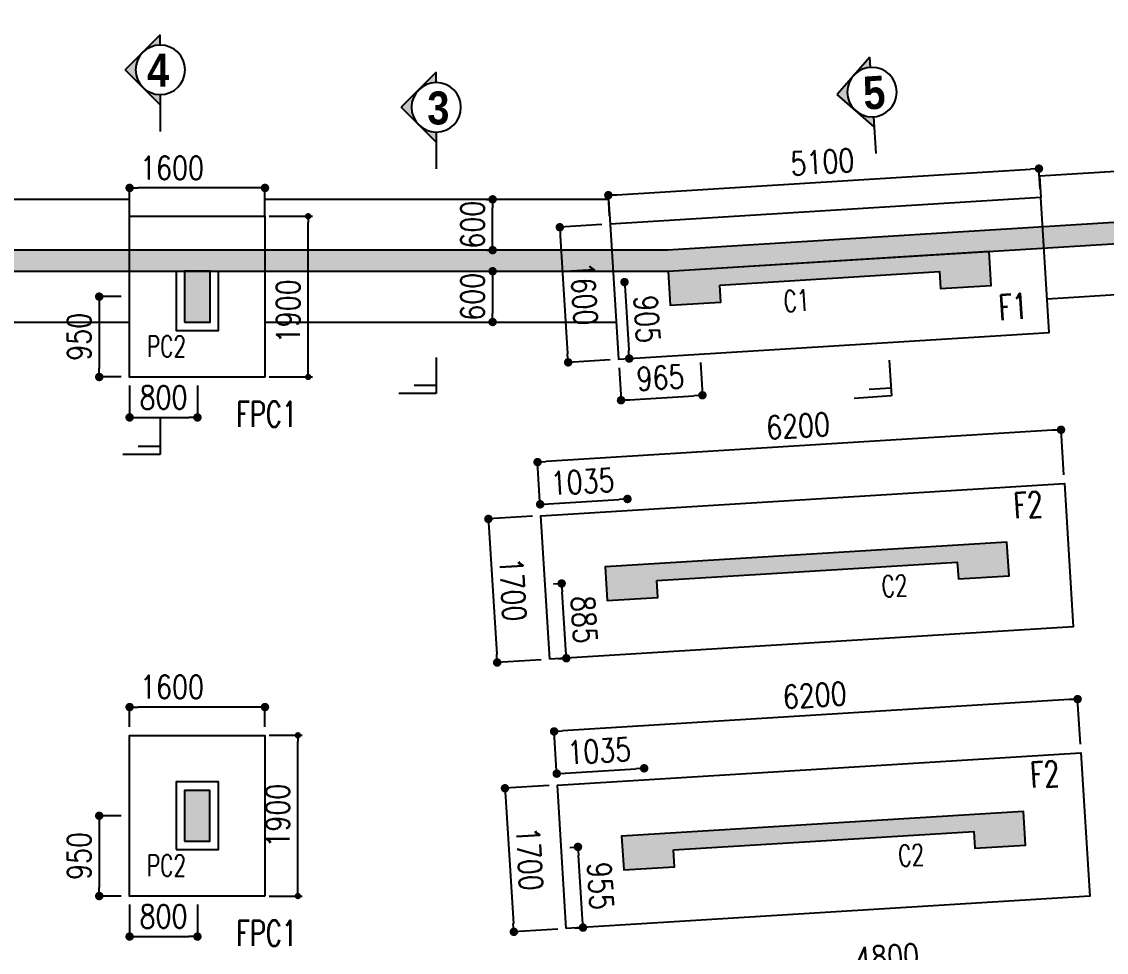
# Model space of a CAD drawing. Extents: x 473024 to 774629, y -1213442 to -1126596.
# Drawn here: x 526767 to 539588, y -1178833 to -1167832 of the extents above; entities that cross this region are included whole.
import ezdxf
from ezdxf.enums import TextEntityAlignment as Align

# ---------------------------------------------------------------- set-up
doc = ezdxf.new("R2010")
doc.units = 0
doc.header["$LTSCALE"] = 100
doc.header["$MEASUREMENT"] = 0
doc.header["$PDMODE"] = 2
doc.header["$PDSIZE"] = -10
doc.linetypes.add('CONTINU', pattern=[0])
doc.layers.get('0').update_dxf_attribs({"linetype": 'CONTINUOUS'})
doc.layers.get('Defpoints').update_dxf_attribs({"linetype": 'CONTINUOUS'})
for name, color, linetype in [('7', 7, 'CONTINUOUS'), ('a-podium col', 6, 'CONTINUOUS'), ('A-WAL', 7, 'CONTINUOUS'), ('C-STRU-COL-HAT', 253, 'CONTINUOUS'), ('COLNO', 6, 'CONTINUOUS'), ('column', 10, 'CONTINUOUS'), ('DIM1', 7, 'CONTINUOUS'), ('Footing', 2, 'CONTINUOUS'), ('Footing Nos', 4, 'CONTINUOUS'), ('PEDESTAL', 4, 'CONTINUOUS'), ('S-FOOTDIM', 9, 'CONTINUOUS'), ('sectecxt', 3, 'CONTINUOUS'), ('secton', 8, 'CONTINUOUS')]:
    doc.layers.add(name, color=color, linetype=linetype)
doc.styles.add('BOLD', font='bold.shx', dxfattribs={"width": 0.7})
doc.styles.add('ROMANS', font='romans.shx', dxfattribs={"width": 0.8})
doc.dimstyles.new('dim100', dxfattribs={"dimtxt": 275, "dimasz": 100, "dimexe": 50, "dimexo": 50, "dimgap": 100, "dimtad": 1, "dimdec": 0, "dimrnd": 5, "dimzin": 0, "dimdsep": 46, "dimtxsty": 'ROMANS', "dimblk": 'DOT', "dimcen": 0.09, "dimclrd": 9, "dimclre": 9, "dimclrt": 3, "dimadec": 0, "dimazin": 0, "dimtfac": 1, "dimtdec": 0, "dimtofl": 0, "dimtmove": 1, "dimatfit": 0, "dimldrblk": 'DOT', "dimfxl": 1, "dimtolj": 1, "dimtzin": 0, "dimarcsym": 0})

# ---------------------------------------------------------------- blocks, each defined once
blk = doc.blocks.new('_Dot')
at = {"color": 0, "linetype": 'ByBlock', "lineweight": -2}
blk.add_line((-0.5, 0), (-1, 0), dxfattribs=at)
at = {"color": 0, "linetype": 'ByBlock', "const_width": 0.5}
blk.add_lwpolyline([(-0.25, 0, 1), (0.25, 0, 1)], format="xyb", close=True, dxfattribs=at)
blk = doc.blocks.new('*D135')
at = {"layer": 'Defpoints', "color": 0, "transparency": 16777216}
for p in [(533100, -1176856), (532585, -1178591), (533205, -1178553)]:
    blk.add_point(p, dxfattribs=at)
at = {"layer": 'S-FOOTDIM', "color": 9, "lineweight": -2, "transparency": 16777216}
for p, q in [((533001, -1176862), (532480, -1176894)), ((532486, -1176994), (532579, -1178491)), ((533105, -1178559), (532585, -1178591))]:
    blk.add_line(p, q, dxfattribs=at)
at = {"layer": 'S-FOOTDIM', "color": 9, "lineweight": -2, "transparency": 16777216, "xscale": 100, "yscale": 100, "zscale": 100}
for p, rotation in [((532480, -1176894), 93.5320100666553), ((532585, -1178591), 273.5320100666553)]:
    blk.add_blockref('_Dot', p, dxfattribs=dict(at, rotation=rotation))
at = {"layer": 'S-FOOTDIM', "color": 3, "transparency": 16777216, "insert": (532770, -1177728), "char_height": 275, "attachment_point": 5, "rotation": 273.532, "style": 'ROMANS'}
blk.add_mtext('\\A1;1700', dxfattribs=at)
blk = doc.blocks.new('*D136')
at = {"layer": 'Defpoints', "color": 0, "transparency": 16777216}
for p in [(533061, -1176222), (539289, -1176474), (533100, -1176856)]:
    blk.add_point(p, dxfattribs=at)
at = {"layer": 'S-FOOTDIM', "color": 9, "lineweight": -2, "transparency": 16777216}
for p, q in [((539150, -1175846), (533161, -1176216)), ((539282, -1176374), (539249, -1175840)), ((533094, -1176756), (533061, -1176222))]:
    blk.add_line(p, q, dxfattribs=at)
at = {"layer": 'S-FOOTDIM', "color": 9, "lineweight": -2, "transparency": 16777216, "xscale": 100, "yscale": 100, "zscale": 100}
for p, rotation in [((539249, -1175840), 3.532010066655306), ((533061, -1176222), 183.5320100666553)]:
    blk.add_blockref('_Dot', p, dxfattribs=dict(at, rotation=rotation))
at = {"layer": 'S-FOOTDIM', "color": 3, "transparency": 16777216, "insert": (536141, -1175794), "char_height": 275, "attachment_point": 5, "rotation": 3.532, "style": 'ROMANS'}
blk.add_mtext('\\A1;6200', dxfattribs=at)
blk = doc.blocks.new('*D139')
at = {"layer": 'Defpoints', "color": 0, "transparency": 16777216}
for p in [(532904, -1173672), (532388, -1175407), (533009, -1175369)]:
    blk.add_point(p, dxfattribs=at)
at = {"layer": 'S-FOOTDIM', "color": 9, "lineweight": -2, "transparency": 16777216}
for p, q in [((532804, -1173678), (532284, -1173710)), ((532290, -1173810), (532382, -1175307)), ((532909, -1175375), (532388, -1175407))]:
    blk.add_line(p, q, dxfattribs=at)
at = {"layer": 'S-FOOTDIM', "color": 9, "lineweight": -2, "transparency": 16777216, "xscale": 100, "yscale": 100, "zscale": 100}
for p, rotation in [((532284, -1173710), 93.5320100666553), ((532388, -1175407), 273.5320100666553)]:
    blk.add_blockref('_Dot', p, dxfattribs=dict(at, rotation=rotation))
at = {"layer": 'S-FOOTDIM', "color": 3, "transparency": 16777216, "insert": (532573, -1174544), "char_height": 275, "attachment_point": 5, "rotation": 273.532, "style": 'ROMANS'}
blk.add_mtext('\\A1;1700', dxfattribs=at)
blk = doc.blocks.new('*D140')
at = {"layer": 'Defpoints', "color": 0, "transparency": 16777216}
for p in [(532865, -1173038), (539092, -1173290), (532904, -1173672)]:
    blk.add_point(p, dxfattribs=at)
at = {"layer": 'S-FOOTDIM', "color": 9, "lineweight": -2, "transparency": 16777216}
for p, q in [((538953, -1172662), (532965, -1173032)), ((539086, -1173190), (539053, -1172656)), ((532898, -1173572), (532865, -1173038))]:
    blk.add_line(p, q, dxfattribs=at)
at = {"layer": 'S-FOOTDIM', "color": 9, "lineweight": -2, "transparency": 16777216, "xscale": 100, "yscale": 100, "zscale": 100}
for p, rotation in [((539053, -1172656), 3.532010066655306), ((532865, -1173038), 183.5320100666553)]:
    blk.add_blockref('_Dot', p, dxfattribs=dict(at, rotation=rotation))
at = {"layer": 'S-FOOTDIM', "color": 3, "transparency": 16777216, "insert": (535944, -1172610), "char_height": 275, "attachment_point": 5, "rotation": 3.532, "style": 'ROMANS'}
blk.add_mtext('\\A1;6200', dxfattribs=at)
blk = doc.blocks.new('*D144')
at = {"layer": 'Defpoints', "color": 0, "transparency": 16777216}
for p in [(534617, -1179273), (539448, -1179620), (534657, -1179916)]:
    blk.add_point(p, dxfattribs=at)
at = {"layer": 'S-FOOTDIM', "color": 9, "lineweight": -2, "transparency": 16777216}
for p, q in [((539308, -1178984), (534717, -1179267)), ((539442, -1179520), (539408, -1178977)), ((534651, -1179816), (534617, -1179273))]:
    blk.add_line(p, q, dxfattribs=at)
at = {"layer": 'S-FOOTDIM', "color": 9, "lineweight": -2, "transparency": 16777216, "xscale": 100, "yscale": 100, "zscale": 100}
for p, rotation in [((539408, -1178977), 3.532010066655306), ((534617, -1179273), 183.5320100666553)]:
    blk.add_blockref('_Dot', p, dxfattribs=dict(at, rotation=rotation))
at = {"layer": 'S-FOOTDIM', "color": 3, "transparency": 16777216, "insert": (536998, -1178888), "char_height": 275, "attachment_point": 5, "rotation": 3.532, "style": 'ROMANS'}
blk.add_mtext('\\A1;4800', dxfattribs=at)
blk = doc.blocks.new('*D147')
at = {"layer": 'Defpoints', "color": 0, "transparency": 16777216}
for p in [(533723, -1170225), (533227, -1171859), (533822, -1171822)]:
    blk.add_point(p, dxfattribs=at)
at = {"layer": 'S-FOOTDIM', "color": 9, "lineweight": -2, "transparency": 16777216}
for p, q in [((533623, -1170231), (533128, -1170262)), ((533134, -1170361), (533220, -1171759)), ((533722, -1171828), (533227, -1171859))]:
    blk.add_line(p, q, dxfattribs=at)
at = {"layer": 'S-FOOTDIM', "color": 9, "lineweight": -2, "transparency": 16777216, "xscale": 100, "yscale": 100, "zscale": 100}
for p, rotation in [((533128, -1170262), 93.5320100666553), ((533227, -1171859), 273.5320100666553)]:
    blk.add_blockref('_Dot', p, dxfattribs=dict(at, rotation=rotation))
at = {"layer": 'S-FOOTDIM', "color": 3, "transparency": 16777216, "insert": (533414, -1171046), "char_height": 275, "attachment_point": 5, "rotation": 273.532, "style": 'ROMANS'}
blk.add_mtext('\\A1;1600', dxfattribs=at)
blk = doc.blocks.new('*D148')
at = {"layer": 'Defpoints', "color": 0, "transparency": 16777216}
for p in [(538792, -1169569), (538813, -1169911), (533723, -1170225)]:
    blk.add_point(p, dxfattribs=at)
at = {"layer": 'S-FOOTDIM', "color": 9, "lineweight": -2, "transparency": 16777216}
for p, q in [((533802, -1169877), (538692, -1169575)), ((538807, -1169811), (538792, -1169569)), ((533717, -1170125), (533702, -1169883))]:
    blk.add_line(p, q, dxfattribs=at)
at = {"layer": 'S-FOOTDIM', "color": 9, "lineweight": -2, "transparency": 16777216, "xscale": 100, "yscale": 100, "zscale": 100}
for p, rotation in [((538792, -1169569), 3.532010066655322), ((533702, -1169883), 183.5320100666553)]:
    blk.add_blockref('_Dot', p, dxfattribs=dict(at, rotation=rotation))
at = {"layer": 'S-FOOTDIM', "color": 3, "transparency": 16777216, "insert": (536232, -1169489), "char_height": 275, "attachment_point": 5, "rotation": 3.532, "style": 'ROMANS'}
blk.add_mtext('\\A1;5100', dxfattribs=at)
blk = doc.blocks.new('A$C0C5E7853')
at = {"layer": 'secton', "linetype": 'CONTINU', "ltscale": 240}
for points in [[(281, 842, -0.198912), (562, 959), (562, 1123)], [(281, 842), (0, 562), (281, 281, -0.198912), (165, 562, -0.198912)], [(562, 165, -0.198912), (281, 281), (562, 0)]]:
    blk.add_hatch(color=8, dxfattribs=at).paths.add_polyline_path(points)
at = {"layer": 'secton', "color": 2}
blk.add_line((562, 959, 0), (562, 1549, 0), dxfattribs=at)
at = {"layer": 'secton', "color": 2, "linetype": 'Continuous'}
for p, q in [((562, 1123, 0), (0, 562, 0)), ((562, 0, 0), (0, 562, 0)), ((562, 165, 0), (562, 0, 0))]:
    blk.add_line(p, q, dxfattribs=at)
at = {"layer": 'secton', "color": 2}
blk.add_circle((562, 562, 0), 397, dxfattribs=at)
blk = doc.blocks.new('*D261')
at = {"layer": 'Defpoints', "color": 0, "linetype": 'ByBlock', "transparency": 16777216}
for p in [(528043, -1178168), (528845, -1178169), (528845, -1178647)]:
    blk.add_point(p, dxfattribs=at)
at = {"layer": 'S-FOOTDIM', "color": 9, "lineweight": -2, "transparency": 16777216}
for p, q in [((528043, -1178268), (528043, -1178647)), ((528845, -1178269), (528845, -1178647)), ((528143, -1178647), (528745, -1178647))]:
    blk.add_line(p, q, dxfattribs=at)
at = {"layer": 'S-FOOTDIM', "color": 9, "linetype": 'ByBlock', "lineweight": -2, "transparency": 16777216, "xscale": 100, "yscale": 100, "zscale": 100, "rotation": 180}
blk.add_blockref('_Dot', (528043, -1178647), dxfattribs=at)
at = {"layer": 'S-FOOTDIM', "color": 9, "linetype": 'ByBlock', "lineweight": -2, "transparency": 16777216, "xscale": 100, "yscale": 100, "zscale": 100}
blk.add_blockref('_Dot', (528845, -1178647), dxfattribs=at)
at = {"layer": 'S-FOOTDIM', "color": 3, "linetype": 'ByBlock', "transparency": 16777216, "insert": (528444, -1178409), "char_height": 275, "attachment_point": 5, "style": 'ROMANS'}
blk.add_mtext('\\A1;800', dxfattribs=at)
blk = doc.blocks.new('DOT')
at = {"layer": '7', "color": 0, "linetype": 'ByBlock'}
blk.add_line((-0.5, 0), (-1, 0), dxfattribs=at)
at = {"layer": '7', "color": 0, "linetype": 'ByBlock', "const_width": 0.5}
blk.add_lwpolyline([(-0.25, 0, 1), (0.25, 0, 1)], format="xyb", close=True, dxfattribs=at)
blk = doc.blocks.new('*D262')
at = {"layer": 'Defpoints', "color": 0, "linetype": 'ByBlock', "transparency": 16777216}
for p in [(528044, -1177219), (527684, -1178168), (528043, -1178168)]:
    blk.add_point(p, dxfattribs=at)
at = {"layer": 'S-FOOTDIM', "color": 9, "lineweight": -2, "transparency": 16777216}
for p, q in [((527944, -1177219), (527684, -1177219)), ((527684, -1177319), (527684, -1178068)), ((527943, -1178168), (527684, -1178168))]:
    blk.add_line(p, q, dxfattribs=at)
at = {"layer": 'S-FOOTDIM', "color": 9, "linetype": 'ByBlock', "lineweight": -2, "transparency": 16777216, "xscale": 100, "yscale": 100, "zscale": 100}
for p, rotation in [((527684, -1177219), 90), ((527684, -1178168), 270)]:
    blk.add_blockref('_Dot', p, dxfattribs=dict(at, rotation=rotation))
at = {"layer": 'S-FOOTDIM', "color": 3, "linetype": 'ByBlock', "transparency": 16777216, "insert": (527447, -1177694), "char_height": 275, "attachment_point": 5, "rotation": 90, "style": 'ROMANS'}
blk.add_mtext('\\A1;950', dxfattribs=at)
blk = doc.blocks.new('*D267')
at = {"layer": 'Defpoints', "color": 0, "linetype": 'ByBlock', "transparency": 16777216}
for p in [(528043, -1172032), (528845, -1172033), (528845, -1172510)]:
    blk.add_point(p, dxfattribs=at)
at = {"layer": 'S-FOOTDIM', "color": 9, "lineweight": -2, "transparency": 16777216}
for p, q in [((528043, -1172132), (528043, -1172510)), ((528845, -1172133), (528845, -1172510)), ((528143, -1172510), (528745, -1172510))]:
    blk.add_line(p, q, dxfattribs=at)
at = {"layer": 'S-FOOTDIM', "color": 9, "linetype": 'ByBlock', "lineweight": -2, "transparency": 16777216, "xscale": 100, "yscale": 100, "zscale": 100, "rotation": 180}
blk.add_blockref('_Dot', (528043, -1172510), dxfattribs=at)
at = {"layer": 'S-FOOTDIM', "color": 9, "linetype": 'ByBlock', "lineweight": -2, "transparency": 16777216, "xscale": 100, "yscale": 100, "zscale": 100}
blk.add_blockref('_Dot', (528845, -1172510), dxfattribs=at)
at = {"layer": 'S-FOOTDIM', "color": 3, "linetype": 'ByBlock', "transparency": 16777216, "insert": (528444, -1172273), "char_height": 275, "attachment_point": 5, "style": 'ROMANS'}
blk.add_mtext('\\A1;800', dxfattribs=at)
blk = doc.blocks.new('*D268')
at = {"layer": 'Defpoints', "color": 0, "linetype": 'ByBlock', "transparency": 16777216}
for p in [(528044, -1171082), (527684, -1172032), (528043, -1172032)]:
    blk.add_point(p, dxfattribs=at)
at = {"layer": 'S-FOOTDIM', "color": 9, "lineweight": -2, "transparency": 16777216}
for p, q in [((527944, -1171082), (527684, -1171082)), ((527684, -1171182), (527684, -1171932)), ((527943, -1172032), (527684, -1172032))]:
    blk.add_line(p, q, dxfattribs=at)
at = {"layer": 'S-FOOTDIM', "color": 9, "linetype": 'ByBlock', "lineweight": -2, "transparency": 16777216, "xscale": 100, "yscale": 100, "zscale": 100}
for p, rotation in [((527684, -1171082), 90), ((527684, -1172032), 270)]:
    blk.add_blockref('_Dot', p, dxfattribs=dict(at, rotation=rotation))
at = {"layer": 'S-FOOTDIM', "color": 3, "linetype": 'ByBlock', "transparency": 16777216, "insert": (527447, -1171557), "char_height": 275, "attachment_point": 5, "rotation": 90, "style": 'ROMANS'}
blk.add_mtext('\\A1;950', dxfattribs=at)
blk = doc.blocks.new('*D269')
at = {"layer": 'Defpoints', "color": 0, "linetype": 'ByBlock', "transparency": 16777216}
for p in [(529643, -1170132), (530154, -1170132), (529643, -1172032)]:
    blk.add_point(p, dxfattribs=at)
at = {"layer": 'S-FOOTDIM', "color": 9, "lineweight": -2, "transparency": 16777216}
for p, q in [((529693, -1170132), (530204, -1170132)), ((530154, -1171957), (530154, -1170207)), ((529693, -1172032), (530204, -1172032))]:
    blk.add_line(p, q, dxfattribs=at)
at = {"layer": 'S-FOOTDIM', "color": 9, "linetype": 'ByBlock', "lineweight": -2, "transparency": 16777216, "xscale": 75, "yscale": 75, "zscale": 75}
for p, rotation in [((530154, -1170132), 90.00000013340214), ((530154, -1172032), 270.0000001334021)]:
    blk.add_blockref('_Dot', p, dxfattribs=dict(at, rotation=rotation))
at = {"layer": 'S-FOOTDIM', "color": 3, "linetype": 'ByBlock', "transparency": 16777216, "insert": (529917, -1171255), "char_height": 275, "attachment_point": 5, "rotation": 90, "style": 'ROMANS'}
blk.add_mtext('\\A1;1900', dxfattribs=at)
blk = doc.blocks.new('*D270')
at = {"layer": 'Defpoints', "color": 0, "linetype": 'ByBlock', "transparency": 16777216}
for p in [(528043, -1169797), (528043, -1170132), (529643, -1170132)]:
    blk.add_point(p, dxfattribs=at)
at = {"layer": 'S-FOOTDIM', "color": 9, "lineweight": -2, "transparency": 16777216}
for p, q in [((528043, -1170032), (528043, -1169797)), ((529543, -1169797), (528143, -1169797)), ((529643, -1170032), (529643, -1169797))]:
    blk.add_line(p, q, dxfattribs=at)
at = {"layer": 'S-FOOTDIM', "color": 9, "linetype": 'ByBlock', "lineweight": -2, "transparency": 16777216, "xscale": 100, "yscale": 100, "zscale": 100}
for p, rotation in [((528043, -1169797), 180.0000001334021), ((529643, -1169797), 1.334021322267727e-07)]:
    blk.add_blockref('_Dot', p, dxfattribs=dict(at, rotation=rotation))
at = {"layer": 'S-FOOTDIM', "color": 3, "linetype": 'ByBlock', "transparency": 16777216, "insert": (528544, -1169560), "char_height": 275, "attachment_point": 5, "rotation": 0, "style": 'ROMANS'}
blk.add_mtext('\\A1;1600', dxfattribs=at)
blk = doc.blocks.new('*D354')
at = {"layer": 'Defpoints', "color": 0, "linetype": 'ByBlock', "transparency": 16777216}
for p in [(533343, -1177587), (533146, -1177599), (533205, -1178553)]:
    blk.add_point(p, dxfattribs=at)
at = {"layer": 'S-FOOTDIM', "color": 9, "lineweight": -2, "transparency": 16777216}
for p, q in [((533246, -1177593), (533343, -1177587)), ((533395, -1178441), (533349, -1177687)), ((533305, -1178547), (533402, -1178541))]:
    blk.add_line(p, q, dxfattribs=at)
at = {"layer": 'S-FOOTDIM', "color": 9, "linetype": 'ByBlock', "lineweight": -2, "transparency": 16777216, "xscale": 100, "yscale": 100, "zscale": 100}
for p, rotation in [((533343, -1177587), 93.53201006618751), ((533402, -1178541), 273.5320100661875)]:
    blk.add_blockref('_Dot', p, dxfattribs=dict(at, rotation=rotation))
at = {"layer": 'S-FOOTDIM', "color": 3, "linetype": 'ByBlock', "transparency": 16777216, "insert": (533609, -1178049), "char_height": 275, "attachment_point": 5, "rotation": 273.532, "style": 'ROMANS'}
blk.add_mtext('\\A1;955', dxfattribs=at)
blk = doc.blocks.new('*D355')
at = {"layer": 'Defpoints', "color": 0, "linetype": 'ByBlock', "transparency": 16777216}
for p in [(534125, -1176658), (534133, -1176792), (533100, -1176856)]:
    blk.add_point(p, dxfattribs=at)
at = {"layer": 'S-FOOTDIM', "color": 9, "lineweight": -2, "transparency": 16777216}
for p, q in [((533192, -1176715), (534025, -1176664)), ((534127, -1176692), (534125, -1176658)), ((533094, -1176756), (533092, -1176721))]:
    blk.add_line(p, q, dxfattribs=at)
at = {"layer": 'S-FOOTDIM', "color": 9, "linetype": 'ByBlock', "lineweight": -2, "transparency": 16777216, "xscale": 100, "yscale": 100, "zscale": 100}
for p, rotation in [((533092, -1176721), 183.5320100661893), ((534125, -1176658), 3.53201006618925)]:
    blk.add_blockref('_Dot', p, dxfattribs=dict(at, rotation=rotation))
at = {"layer": 'S-FOOTDIM', "color": 3, "linetype": 'ByBlock', "transparency": 16777216, "insert": (533594, -1176452), "char_height": 275, "attachment_point": 5, "rotation": 3.532, "style": 'ROMANS'}
blk.add_mtext('\\A1;1035', dxfattribs=at)
blk = doc.blocks.new('*D358')
at = {"layer": 'Defpoints', "color": 0, "linetype": 'ByBlock', "transparency": 16777216}
for p in [(532954, -1174485), (533150, -1174473), (533009, -1175369)]:
    blk.add_point(p, dxfattribs=at)
at = {"layer": 'S-FOOTDIM', "color": 9, "lineweight": -2, "transparency": 16777216}
for p, q in [((533054, -1174479), (533150, -1174473)), ((533199, -1175257), (533157, -1174573)), ((533108, -1175363), (533205, -1175357))]:
    blk.add_line(p, q, dxfattribs=at)
at = {"layer": 'S-FOOTDIM', "color": 9, "linetype": 'ByBlock', "lineweight": -2, "transparency": 16777216, "xscale": 100, "yscale": 100, "zscale": 100}
for p, rotation in [((533150, -1174473), 93.5320100661842), ((533205, -1175357), 273.5320100661842)]:
    blk.add_blockref('_Dot', p, dxfattribs=dict(at, rotation=rotation))
at = {"layer": 'S-FOOTDIM', "color": 3, "linetype": 'ByBlock', "transparency": 16777216, "insert": (533415, -1174900), "char_height": 275, "attachment_point": 5, "rotation": 273.532, "style": 'ROMANS'}
blk.add_mtext('\\A1;885', dxfattribs=at)
blk = doc.blocks.new('*D359')
at = {"layer": 'Defpoints', "color": 0, "linetype": 'ByBlock', "transparency": 16777216}
for p in [(533928, -1173474), (533936, -1173608), (532904, -1173672)]:
    blk.add_point(p, dxfattribs=at)
at = {"layer": 'S-FOOTDIM', "color": 9, "lineweight": -2, "transparency": 16777216}
for p, q in [((532995, -1173531), (533828, -1173480)), ((533930, -1173508), (533928, -1173474)), ((532898, -1173572), (532896, -1173537))]:
    blk.add_line(p, q, dxfattribs=at)
at = {"layer": 'S-FOOTDIM', "color": 9, "linetype": 'ByBlock', "lineweight": -2, "transparency": 16777216, "xscale": 100, "yscale": 100, "zscale": 100}
for p, rotation in [((532896, -1173537), 183.5320100661893), ((533928, -1173474), 3.53201006618925)]:
    blk.add_blockref('_Dot', p, dxfattribs=dict(at, rotation=rotation))
at = {"layer": 'S-FOOTDIM', "color": 3, "linetype": 'ByBlock', "transparency": 16777216, "insert": (533397, -1173269), "char_height": 275, "attachment_point": 5, "rotation": 3.532, "style": 'ROMANS'}
blk.add_mtext('\\A1;1035', dxfattribs=at)
blk = doc.blocks.new('*D362')
at = {"layer": 'Defpoints', "color": 0, "linetype": 'ByBlock', "transparency": 16777216}
for p in [(534784, -1171762), (533822, -1171822), (534814, -1172248)]:
    blk.add_point(p, dxfattribs=at)
at = {"layer": 'S-FOOTDIM', "color": 9, "lineweight": -2, "transparency": 16777216}
for p, q in [((533828, -1171922), (533852, -1172307)), ((534791, -1171862), (534814, -1172248)), ((533951, -1172301), (534714, -1172254))]:
    blk.add_line(p, q, dxfattribs=at)
at = {"layer": 'S-FOOTDIM', "color": 9, "linetype": 'ByBlock', "lineweight": -2, "transparency": 16777216, "xscale": 100, "yscale": 100, "zscale": 100}
for p, rotation in [((534814, -1172248), 3.532010065859668), ((533852, -1172307), 183.5320100658597)]:
    blk.add_blockref('_Dot', p, dxfattribs=dict(at, rotation=rotation))
at = {"layer": 'S-FOOTDIM', "color": 3, "linetype": 'ByBlock', "transparency": 16777216, "insert": (534318, -1172040), "char_height": 275, "attachment_point": 5, "rotation": 3.532, "style": 'ROMANS'}
blk.add_mtext('\\A1;965', dxfattribs=at)
blk = doc.blocks.new('*D363')
at = {"layer": 'Defpoints', "color": 0, "linetype": 'ByBlock', "transparency": 16777216}
for p in [(533766, -1170918), (533949, -1171814), (533822, -1171822)]:
    blk.add_point(p, dxfattribs=at)
at = {"layer": 'S-FOOTDIM', "color": 9, "lineweight": -2, "transparency": 16777216}
for p, q in [((533866, -1170912), (533893, -1170910)), ((533899, -1171010), (533943, -1171714)), ((533921, -1171816), (533949, -1171814))]:
    blk.add_line(p, q, dxfattribs=at)
at = {"layer": 'S-FOOTDIM', "color": 9, "linetype": 'ByBlock', "lineweight": -2, "transparency": 16777216, "xscale": 100, "yscale": 100, "zscale": 100}
for p, rotation in [((533893, -1170910), 93.5320100658514), ((533949, -1171814), 273.5320100658514)]:
    blk.add_blockref('_Dot', p, dxfattribs=dict(at, rotation=rotation))
at = {"layer": 'S-FOOTDIM', "color": 3, "linetype": 'ByBlock', "transparency": 16777216, "insert": (534158, -1171348), "char_height": 275, "attachment_point": 5, "rotation": 273.532, "style": 'ROMANS'}
blk.add_mtext('\\A1;905', dxfattribs=at)
blk = doc.blocks.new('*D535')
at = {"layer": 'Defpoints', "color": 0, "linetype": 'ByBlock', "transparency": 16777216}
for p in [(532163, -1169932), (532334, -1169932), (532163, -1170532)]:
    blk.add_point(p, dxfattribs=at)
at = {"layer": 'S-FOOTDIM', "color": 9, "lineweight": -2, "transparency": 16777216}
for p, q in [((532263, -1169932), (532334, -1169932)), ((532334, -1170432), (532334, -1170032)), ((532263, -1170532), (532334, -1170532))]:
    blk.add_line(p, q, dxfattribs=at)
at = {"layer": 'S-FOOTDIM', "color": 9, "linetype": 'ByBlock', "lineweight": -2, "transparency": 16777216, "xscale": 100, "yscale": 100, "zscale": 100}
for p, rotation in [((532334, -1169932), 90), ((532334, -1170532), 270)]:
    blk.add_blockref('_Dot', p, dxfattribs=dict(at, rotation=rotation))
at = {"layer": 'S-FOOTDIM', "color": 3, "linetype": 'ByBlock', "transparency": 16777216, "insert": (532097, -1170232), "char_height": 275, "attachment_point": 5, "rotation": 90, "style": 'ROMANS'}
blk.add_mtext('\\A1;600', dxfattribs=at)
blk = doc.blocks.new('*D536')
at = {"layer": 'Defpoints', "color": 0, "linetype": 'ByBlock', "transparency": 16777216}
for p in [(532163, -1170782), (532163, -1171382), (532334, -1171382)]:
    blk.add_point(p, dxfattribs=at)
at = {"layer": 'S-FOOTDIM', "color": 9, "lineweight": -2, "transparency": 16777216}
for p, q in [((532263, -1170782), (532334, -1170782)), ((532334, -1170882), (532334, -1171282)), ((532263, -1171382), (532334, -1171382))]:
    blk.add_line(p, q, dxfattribs=at)
at = {"layer": 'S-FOOTDIM', "color": 9, "linetype": 'ByBlock', "lineweight": -2, "transparency": 16777216, "xscale": 100, "yscale": 100, "zscale": 100}
for p, rotation in [((532334, -1170782), 90), ((532334, -1171382), 270)]:
    blk.add_blockref('_Dot', p, dxfattribs=dict(at, rotation=rotation))
at = {"layer": 'S-FOOTDIM', "color": 3, "linetype": 'ByBlock', "transparency": 16777216, "insert": (532097, -1171084), "char_height": 275, "attachment_point": 5, "rotation": 90, "style": 'ROMANS'}
blk.add_mtext('\\A1;600', dxfattribs=at)
blk = doc.blocks.new('*D609')
at = {"layer": 'Defpoints', "color": 0, "transparency": 16777216}
for p in [(529643, -1176268), (530032, -1176268), (529643, -1178168)]:
    blk.add_point(p, dxfattribs=at)
at = {"layer": 'S-FOOTDIM', "color": 9, "lineweight": -2, "transparency": 16777216}
for p, q in [((529693, -1176268), (530082, -1176268)), ((530032, -1178093), (530032, -1176343)), ((529693, -1178168), (530082, -1178168))]:
    blk.add_line(p, q, dxfattribs=at)
at = {"layer": 'S-FOOTDIM', "color": 9, "lineweight": -2, "transparency": 16777216, "xscale": 75, "yscale": 75, "zscale": 75}
for p, rotation in [((530032, -1176268), 90), ((530032, -1178168), 270)]:
    blk.add_blockref('_Dot', p, dxfattribs=dict(at, rotation=rotation))
at = {"layer": 'S-FOOTDIM', "color": 3, "transparency": 16777216, "insert": (529794, -1177218), "char_height": 275, "attachment_point": 5, "rotation": 90, "style": 'ROMANS'}
blk.add_mtext('\\A1;1900', dxfattribs=at)
blk = doc.blocks.new('*D610')
at = {"layer": 'Defpoints', "color": 0, "transparency": 16777216}
for p in [(528043, -1175934), (528043, -1176268), (529643, -1176268)]:
    blk.add_point(p, dxfattribs=at)
at = {"layer": 'S-FOOTDIM', "color": 9, "lineweight": -2, "transparency": 16777216}
for p, q in [((528043, -1176168), (528043, -1175934)), ((529543, -1175934), (528143, -1175934)), ((529643, -1176168), (529643, -1175934))]:
    blk.add_line(p, q, dxfattribs=at)
at = {"layer": 'S-FOOTDIM', "color": 9, "lineweight": -2, "transparency": 16777216, "xscale": 100, "yscale": 100, "zscale": 100}
for p, rotation in [((528043, -1175934), 180.0000001334021), ((529643, -1175934), 1.334021693111254e-07)]:
    blk.add_blockref('_Dot', p, dxfattribs=dict(at, rotation=rotation))
at = {"layer": 'S-FOOTDIM', "color": 3, "transparency": 16777216, "insert": (528544, -1175696), "char_height": 275, "attachment_point": 5, "rotation": 0, "style": 'ROMANS'}
blk.add_mtext('\\A1;1600', dxfattribs=at)

msp = doc.modelspace()

# ---------------------------------------------------------------- hatches: boundary and pattern name
at = {"layer": 'C-STRU-COL-HAT'}
h = msp.add_hatch(color=256, dxfattribs=at)
h.dxf.hatch_style = 1
h.paths.add_polyline_path([(481171.4, -1168245.7), (481145.8, -1168494.4), (497157.5, -1170143.1), (507507.6, -1170782.2), (534409.4, -1170782.1), (544787.9, -1170141), (561418, -1168079.6), (561367.8, -1167833.9), (544764.8, -1169892), (534400.3, -1170532.2), (507515.3, -1170532.2), (497178.8, -1169893.9)])
h = msp.add_hatch(color=256, dxfattribs=at)
h.dxf.hatch_style = 1
h.paths.add_polyline_path([(535019.9, -1170946.4), (537615, -1170786.2), (537627.3, -1170985.9), (538226.2, -1170948.9), (538201.5, -1170549.7), (534408.8, -1170783.8), (534408.8, -1170783.8), (534408.8, -1170783.8), (534433.4, -1171183), (535032.3, -1171146)])
h = msp.add_hatch(color=256, dxfattribs=at)
h.dxf.hatch_style = 1
h.paths.add_polyline_path([(528693.3, -1170782.2), (528693.3, -1171382.2), (528993.3, -1171382.2), (528993.3, -1170782.2)])
h = msp.add_hatch(color=256, dxfattribs=at)
h.dxf.hatch_style = 1
h.paths.add_polyline_path([(534273.7, -1174439), (537826.9, -1174219.7), (537839.2, -1174419.3), (538438.1, -1174382.4), (538413.5, -1173983.1), (533662.5, -1174276.4), (533662.5, -1174276.4), (533662.5, -1174276.4), (533687.1, -1174675.6), (534286, -1174638.7)])
h = msp.add_hatch(color=256, dxfattribs=at)
h.dxf.hatch_style = 1
h.paths.add_polyline_path([(528693.1, -1176918.5), (528693.1, -1177518.5), (528993.1, -1177518.5), (528993.1, -1176918.5)])
h = msp.add_hatch(color=256, dxfattribs=at)
h.dxf.hatch_style = 1
h.paths.add_polyline_path([(534470.2, -1177623), (538023.4, -1177403.7), (538035.8, -1177603.3), (538634.6, -1177566.3), (538610, -1177167.1), (533859, -1177460.3), (533859, -1177460.3), (533859, -1177460.3), (533883.7, -1177859.6), (534482.5, -1177822.6)])

# ---------------------------------------------------------------- linework, layer by layer
at = {"layer": 'a-podium col', "elevation": 0}
for points in [[(528693.3, -1171382.2), (528993.3, -1171382.2), (528993.3, -1170782.2), (528693.3, -1170782.2)], [(528693.1, -1177518.5), (528993.1, -1177518.5), (528993.1, -1176918.5), (528693.1, -1176918.5)]]:
    msp.add_lwpolyline(points, close=True, dxfattribs=at)
at = {"layer": 'A-WAL', "color": 6, "elevation": 0}
for points in [[(561383.8, -1167831.9), (558244.7, -1168221), (558170.3, -1168230.2), (544764.8, -1169892), (534400.3, -1170532.2), (507515.3, -1170532.2), (497178.8, -1169893.9), (481171.4, -1168245.7)], [(481145.8, -1168494.4), (497158.3, -1170143.1), (507507.6, -1170782.2), (534408, -1170782.2), (544787.9, -1170141), (558201, -1168478.3), (558275.5, -1168469.1), (561438.1, -1168077.1)]]:
    msp.add_lwpolyline(points, dxfattribs=at)
at = {"layer": 'column', "color": 1, "elevation": 0}
for points in [[(535019.9, -1170946.4), (537615, -1170786.2), (537627.3, -1170985.9), (538226.2, -1170948.9), (538201.5, -1170549.7), (534408.8, -1170783.8), (534408.8, -1170783.8), (534408.8, -1170783.8), (534433.4, -1171183), (535032.3, -1171146), (535019.9, -1170946.4)], [(534273.7, -1174439), (537826.9, -1174219.7), (537839.2, -1174419.3), (538438.1, -1174382.4), (538413.5, -1173983.1), (533662.5, -1174276.4), (533662.5, -1174276.4), (533662.5, -1174276.4), (533687.1, -1174675.6), (534286, -1174638.7), (534273.7, -1174439)], [(534273.7, -1174439), (537826.9, -1174219.7), (537839.2, -1174419.3), (538438.1, -1174382.4), (538413.5, -1173983.1), (533662.5, -1174276.4), (533662.5, -1174276.4), (533662.5, -1174276.4), (533687.1, -1174675.6), (534286, -1174638.7), (534273.7, -1174439)], [(534470.2, -1177623), (538023.4, -1177403.7), (538035.8, -1177603.3), (538634.6, -1177566.3), (538610, -1177167.1), (533859, -1177460.3), (533859, -1177460.3), (533859, -1177460.3), (533883.7, -1177859.6), (534482.5, -1177822.6), (534470.2, -1177623)], [(534470.2, -1177623), (538023.4, -1177403.7), (538035.8, -1177603.3), (538634.6, -1177566.3), (538610, -1177167.1), (533859, -1177460.3), (533859, -1177460.3), (533859, -1177460.3), (533883.7, -1177859.6), (534482.5, -1177822.6), (534470.2, -1177623)]]:
    msp.add_lwpolyline(points, dxfattribs=at)
at = {"layer": 'Footing'}
for p, q in [((540295, -1169566.9, 0), (538797.8, -1169659.4, 0)), ((538797.8, -1169659.4, 0), (538813.3, -1169910.8, 0)), ((528043.3, -1169932.2, 0), (521843.3, -1169932.2, 0)), ((528043.3, -1170132.2, 0), (528043.3, -1169932.2, 0)), ((533705, -1169932.2, 0), (529643.3, -1169932.2, 0)), ((529643.3, -1170132.2, 0), (529643.3, -1169932.2, 0)), ((533705, -1169932.2, 0), (533723, -1170225, 0)), ((538887.2, -1171106.7, 0), (540384.3, -1171014.2, 0)), ((521843.3, -1171382.2, 0), (528043.3, -1171382.2, 0)), ((529643.3, -1171382.2, 0), (533794.5, -1171382.2, 0))]:
    msp.add_line(p, q, dxfattribs=at)
at = {"layer": 'Footing', "elevation": 0}
for points in [[(533723, -1170225), (533821.6, -1171821.9), (538911.9, -1171507.7), (538813.3, -1169910.8)], [(529643.3, -1172032.2), (528043.3, -1172032.2), (528043.3, -1170132.2), (529643.3, -1170132.2)], [(533008.6, -1175368.7), (532903.8, -1173672), (539092.1, -1173290), (539196.8, -1174986.8)], [(529643.1, -1178168.5), (528043.1, -1178168.5), (528043.1, -1176268.5), (529643.1, -1176268.5)], [(533205.1, -1178552.7), (533100.4, -1176855.9), (539288.6, -1176473.9), (539393.3, -1178170.7)]]:
    msp.add_lwpolyline(points, close=True, dxfattribs=at)
at = {"layer": 'PEDESTAL', "color": 4, "elevation": 0}
msp.add_lwpolyline([(528593.3, -1170782.2), (528593.3, -1171482.2), (529093.3, -1171482.2), (529093.3, -1170782.2)], dxfattribs=at)
msp.add_lwpolyline([(528593.1, -1177618.5), (529093.1, -1177618.5), (529093.1, -1176818.5), (528593.1, -1176818.5)], close=True, dxfattribs=at)
at = {"layer": 'secton', "color": 2, "linetype": 'Continuous'}
for p, q in [((531667.2, -1171800.6, 0), (531667.2, -1172226.3, 0)), ((537023.1, -1171831.7, 0), (537050.6, -1172256.5, 0)), ((528405.6, -1172522.5, 0), (528405.6, -1172948.2, 0))]:
    msp.add_line(p, q, dxfattribs=at)
at = {"layer": 'secton', "color": 6, "linetype": 'Continuous'}
for p, q in [((531667.2, -1172132.1, 0), (531406.6, -1172132.1, 0)), ((537044.5, -1172162.5, 0), (536784.4, -1172179.3, 0)), ((531667.2, -1172226.3, 0), (531225.1, -1172226.3, 0)), ((537050.6, -1172256.5, 0), (536609.4, -1172285, 0)), ((528405.6, -1172948.2, 0), (527963.4, -1172948.2, 0)), ((528405.6, -1172854, 0), (528144.9, -1172854, 0))]:
    msp.add_line(p, q, dxfattribs=at)

# ---------------------------------------------------------------- block references
at = {"layer": 'DIM1', "color": 8, "linetype": 'CONTINU', "ltscale": 240, "xscale": -0.7369315199030098, "zscale": 0.7369315199030098}
for p, yscale, rotation in [((527991.7, -1167986.6, 0), 0.73693151990301, 180), ((536378.5, -1168277.6, 0), 0.7369315199030099, 183.7000602754663), ((531253.3, -1168429.8, 0), 0.73693151990301, 180)]:
    msp.add_blockref('A$C0C5E7853', p, dxfattribs=dict(at, yscale=yscale, rotation=rotation))

# ---------------------------------------------------------------- texts
at = {"layer": 'COLNO', "style": 'ROMANS', "width": 0.7}
for s, rotation, p in [('C1', 3.53201, (536072.9, -1170996.4, 0)), ('PC2', 0, (528711.2, -1171545.7, 0)), ('C2', 3.53199, (537230.1, -1174367.3, 0)), ('C2', 3.53204, (537426.6, -1177551.2, 0)), ('PC2', 0, (528711, -1177682, 0))]:
    msp.add_text(s, height=250, rotation=rotation, dxfattribs=at).set_placement(p, align=Align.TOP_RIGHT)
at = {"layer": 'Footing Nos', "color": 6, "style": 'ROMANS', "width": 0.7}
for s, rotation, p in [('F1', 3.53201, (538646.8, -1171040.3, 0)), ('F2', 3.53201, (538825.2, -1173383.2, 0)), ('F2', 3.53201, (539021.7, -1176567.1, 0)), ('FPC1', 0, (530021.7, -1178457.8, 0))]:
    msp.add_text(s, height=300, rotation=rotation, dxfattribs=at).set_placement(p, align=Align.TOP_RIGHT)
msp.add_text('FPC1', height=300, dxfattribs=at).set_placement((530021.9, -1172321.5, 0), align=Align.TOP_RIGHT)
at = {"layer": 'sectecxt', "color": 6, "linetype": 'Continuous', "style": 'BOLD', "width": 0.9}
for s, rotation, p in [('4', 0, (528250.9, -1168600.7, 0)), ('5', 3.70006, (536726.4, -1168872.7, 0)), ('3', 0, (531562.1, -1169046.1, 0))]:
    msp.add_text(s, height=390, rotation=rotation, dxfattribs=at).set_placement(p)

# ---------------------------------------------------------------- dimensions: what is measured, and where the dimension line sits
at = {"layer": 'S-FOOTDIM', "color": 3}
for base, p1, p2, angle, override, picture, middle in [((528043.3, -1169797.4, 0), (529643.3, -1170132.2, 0), (528043.3, -1170132.2, 0), 180, {"dimtxt": 275, "dimasz": 100, "dimexe": 0, "dimexo": 100, "dimpost": '\\X'}, '*D270', (528544.3, -1169797.4, 0)), ((532334.2, -1169932.2), (532162.5, -1170532.2, 0), (532162.5, -1169932.2, 0), 90, {"dimexe": 0, "dimexo": 100, "dimpost": '\\X', "dimblk": 'Dot'}, '*D535', (532334.2, -1170232.2)), ((530154.3, -1170132.2, 0), (529643.3, -1172032.2, 0), (529643.3, -1170132.2, 0), 90, {"dimtxt": 275, "dimasz": 75, "dimpost": '\\X'}, '*D269', (530154.3, -1171254.5, 0)), ((532334.2, -1171382.2), (532162.5, -1170782.2, 0), (532162.5, -1171382.2, 0), 90, {"dimexe": 0, "dimexo": 100, "dimpost": '\\X', "dimblk": 'Dot'}, '*D536', (532334.2, -1171083.7)), ((528043.1, -1175933.7, 0), (529643.1, -1176268.5, 0), (528043.1, -1176268.5, 0), 180, {"dimtxt": 275, "dimasz": 100, "dimexe": 0, "dimexo": 100, "dimpost": '\\X'}, '*D610', (528544.1, -1175933.7, 0))]:
    dim = msp.add_linear_dim(base=base, p1=p1, p2=p2, angle=angle, dimstyle='dim100', override=override, dxfattribs=at)
    dim.commit()
    dim.dimension.update_dxf_attribs({"geometry": picture, "text_midpoint": middle, "dimtype": 160})
for base, p1, p2, angle, override, picture, middle in [((538792.2, -1169568.7, 0), (533723, -1170225, 0), (538813.3, -1169910.8, 0), 3.53201, {"dimexe": 0, "dimexo": 100, "dimpost": '\\X'}, '*D148', (536232.4, -1169488.7, 0)), ((533226.6, -1171858.6, 0), (533723, -1170225, 0), (533821.6, -1171821.9, 0), 273.53201, {"dimexe": 0, "dimexo": 100, "dimpost": '\\X'}, '*D147', (533414.3, -1171045.5, 0)), ((527684.3, -1172032.2, 0), (528043.9, -1171082.4, 0), (528043.3, -1172032.2, 0), 90, {"dimexe": 0, "dimexo": 100, "dimpost": '\\X', "dimblk": 'Dot'}, '*D268', (527446.8, -1171557.3, 0)), ((532864.7, -1173038, 0), (539092.1, -1173290, 0), (532903.8, -1173672, 0), 3.53201, {"dimexe": 0, "dimexo": 100, "dimpost": '\\X'}, '*D140', (535944.2, -1172609.9, 0)), ((532388.5, -1175407, 0), (532903.8, -1173672, 0), (533008.6, -1175368.7, 0), 273.53201, {"dimexe": 0, "dimexo": 100, "dimpost": '\\X'}, '*D139', (532573.1, -1174544, 0)), ((533061.2, -1176221.9, 0), (539288.6, -1176473.9, 0), (533100.4, -1176855.9, 0), 3.53201, {"dimexe": 0, "dimexo": 100, "dimpost": '\\X'}, '*D136', (536140.7, -1175793.9, 0)), ((530031.7, -1176268.5, 0), (529643.1, -1178168.5, 0), (529643.1, -1176268.5, 0), 90, {"dimtxt": 275, "dimasz": 75, "dimpost": '\\X'}, '*D609', (529794.2, -1177218.5, 0)), ((532585, -1178591, 0), (533100.4, -1176855.9, 0), (533205.1, -1178552.7, 0), 273.53201, {"dimexe": 0, "dimexo": 100, "dimpost": '\\X'}, '*D135', (532769.7, -1177727.9, 0)), ((527684.1, -1178168.5, 0), (528043.7, -1177218.7, 0), (528043.1, -1178168.5, 0), 90, {"dimexe": 0, "dimexo": 100, "dimpost": '\\X', "dimblk": 'Dot'}, '*D262', (527446.6, -1177693.6, 0)), ((534617.2, -1179273.2, 0), (539447.7, -1179620.1, 0), (534656.8, -1179915.8, 0), 3.53201, {"dimexe": 0, "dimexo": 100, "dimpost": '\\X'}, '*D144', (536998, -1178888.3, 0))]:
    dim = msp.add_linear_dim(base=base, p1=p1, p2=p2, angle=angle, dimstyle='dim100', override=override, dxfattribs=at)
    dim.commit()
    dim.dimension.update_dxf_attribs({"geometry": picture, "text_midpoint": middle})
for p1, p2, distance, picture, middle in [((533765.8, -1170918.1, 0), (533821.6, -1171821.9, 0), 127.3, '*D363', (534157.9, -1171347.5)), ((533821.6, -1171821.9, 0), (534784.3, -1171762.5, 0), -485.9, '*D362', (534318.3, -1172040.2)), ((532903.8, -1173672, 0), (533936.4, -1173608.2, 0), 134.8, '*D359', (533397.2, -1173268.5)), ((533008.5611, -1175368.737, 0), (532954.0048, -1174484.8549, 0), -196.8462, '*D358', (533414.8042, -1174900.0375)), ((533100.4, -1176855.9, 0), (534133, -1176792.2, 0), 134.8, '*D355', (533593.7, -1176452.5)), ((533205.1, -1178552.7, 0), (533146.2, -1177598.9, 0), -196.8, '*D354', (533609.2, -1178049))]:
    dim = msp.add_aligned_dim(p1=p1, p2=p2, distance=distance, dimstyle='dim100', override={"dimexe": 0, "dimexo": 100, "dimpost": '\\X', "dimblk": 'Dot'}, dxfattribs=at)
    dim.commit()
    dim.dimension.update_dxf_attribs({"geometry": picture, "text_midpoint": middle})
for base, p1, p2, picture, middle in [((528844.8, -1172510.2326, 0), (528043.3172, -1172032.1686, 0), (528844.8, -1172032.6474, 0), '*D267', (528444.0586, -1172272.7326, 0)), ((528844.6213, -1178646.5483, 0), (528043.1385, -1178168.4842, 0), (528844.6213, -1178168.963, 0), '*D261', (528443.8799, -1178409.0483, 0))]:
    dim = msp.add_linear_dim(base=base, p1=p1, p2=p2, dimstyle='dim100', override={"dimexe": 0, "dimexo": 100, "dimpost": '\\X', "dimblk": 'Dot'}, dxfattribs=at)
    dim.commit()
    dim.dimension.update_dxf_attribs({"geometry": picture, "text_midpoint": middle})

doc.saveas('drawing.dxf')
